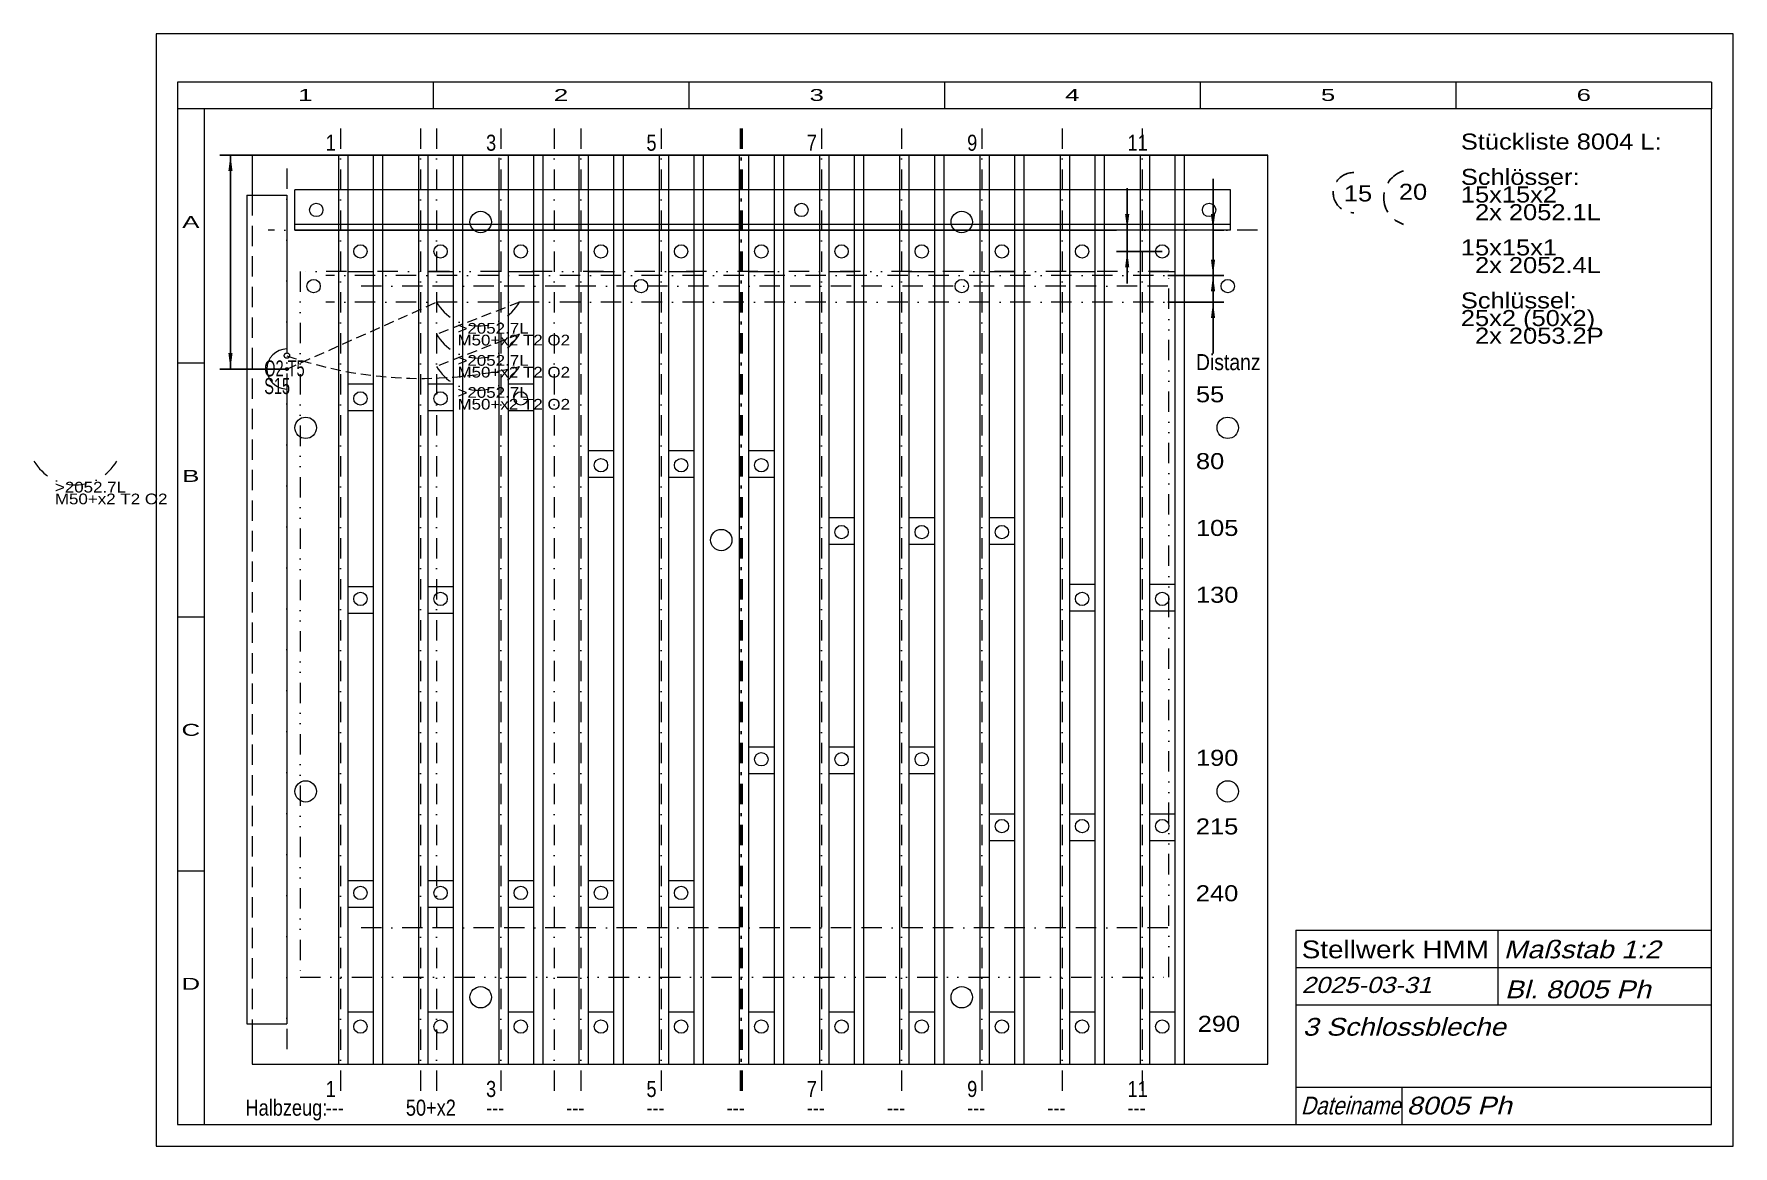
# Model space of a CAD drawing. Extents: x -44 to 592, y 2 to 418.
import ezdxf
from ezdxf.enums import TextEntityAlignment as Align

# ---------------------------------------------------------------- set-up
doc = ezdxf.new("R2010")
doc.units = 0
doc.header["$LTSCALE"] = 15.223975
for name, pattern in [('BORDER', [1.75, 0.5, -0.25, 0.5, -0.25, 0, -0.25]), ('DASHDOT', [1, 0.5, -0.25, 0, -0.25]), ('DASHED', [0.75, 0.5, -0.25]), ('DIVIDE', [1.25, 0.5, -0.25, 0, -0.25, 0, -0.25]), ('HIDDEN', [0.375, 0.25, -0.125]), ('PHANTOM', [2.5, 1.25, -0.25, 0.25, -0.25, 0.25, -0.25])]:
    doc.linetypes.add(name, pattern=pattern)
for name, color, linetype, lineweight in [('2052___ SCHLOSS MIT DORN L', 230, 'CONTINUOUS', 13), ('2913_1 AUFSPANNPLATTE', 7, 'CONTINUOUS', 18), ('8005_1L', 30, 'CONTINUOUS', 18), ('___ 8901_2P', 54, 'CONTINUOUS', 13), ('_TEMP', 7, 'CONTINUOUS', 50), ('BEMASSUNG', 7, 'CONTINUOUS', 25), ('BESCHRIFTUNG', 7, 'CONTINUOUS', 25), ('MASSGRENZEN', 172, 'CONTINUOUS', 25), ('MASSLINIEN', 172, 'CONTINUOUS', 25), ('MASSTEXTE', 212, 'CONTINUOUS', 25), ('MITTELLINIEN', 5, 'DASHDOT', 13), ('STANDARD', 7, 'CONTINUOUS', 0)]:
    doc.layers.add(name, color=color, linetype=linetype, lineweight=lineweight)
doc.styles.add('Arial', font='arial.ttf')

# ---------------------------------------------------------------- blocks, each defined once
blk = doc.blocks.new('D216381952')
at = {"layer": 'MASSGRENZEN'}
for points in [[(365.33, 344.67), (364.55, 350.61), (366.11, 350.61)], [(365.33, 336.67), (366.11, 330.72), (364.55, 330.72)]]:
    blk.add_solid(points, dxfattribs=at)
at = {"layer": 'MASSLINIEN', "color": 172}
for p, q in [((365.33, 344.67), (365.33, 360.27)), ((53.95, 344.67), (361.33, 344.67)), ((365.33, 336.67), (365.33, 344.67)), ((378.45, 336.67), (361.33, 336.67)), ((365.33, 336.67), (365.33, 324.68))]:
    blk.add_line(p, q, dxfattribs=at)
blk = doc.blocks.new('D216381696')
at = {"layer": 'MASSGRENZEN'}
for points in [[(29.83, 372.67), (30.61, 366.72), (29.05, 366.72)], [(29.83, 292.67), (29.05, 298.61), (30.61, 298.61)]]:
    blk.add_solid(points, dxfattribs=at)
at = {"layer": 'MASSLINIEN', "color": 172}
for p, q in [((417.95, 372.67), (25.83, 372.67)), ((29.83, 292.67), (29.83, 372.67)), ((50.95, 292.67), (25.83, 292.67))]:
    blk.add_line(p, q, dxfattribs=at)
blk = doc.blocks.new('D216383232')
at = {"layer": 'MASSGRENZEN'}
for points in [[(397.44, 344.67), (396.66, 350.61), (398.23, 350.61)], [(397.44, 327.67), (398.23, 321.72), (396.66, 321.72)]]:
    blk.add_solid(points, dxfattribs=at)
at = {"layer": 'MASSLINIEN', "color": 172}
for p, q in [((397.44, 344.67), (397.44, 363.8)), ((397.44, 344.67), (397.44, 327.67)), ((397.44, 344.67), (401.44, 344.67)), ((380.5, 327.67), (401.44, 327.67)), ((397.44, 327.67), (397.44, 315.68))]:
    blk.add_line(p, q, dxfattribs=at)
blk = doc.blocks.new('D213234944')
at = {"layer": 'MASSGRENZEN'}
for points in [[(397.44, 327.67), (396.66, 333.61), (398.23, 333.61)], [(397.44, 317.67), (398.23, 311.72), (396.66, 311.72)]]:
    blk.add_solid(points, dxfattribs=at)
at = {"layer": 'MASSLINIEN', "color": 172}
for p, q in [((397.44, 327.67), (397.44, 339.65)), ((380.5, 327.67), (401.44, 327.67)), ((397.44, 327.67), (397.44, 317.67)), ((380.5, 317.67), (401.44, 317.67)), ((397.44, 317.67), (397.44, 298.53))]:
    blk.add_line(p, q, dxfattribs=at)

msp = doc.modelspace()

# ---------------------------------------------------------------- linework, layer by layer
at = {"layer": '2052___ SCHLOSS MIT DORN L', "linetype": 'DASHDOT'}
msp.add_arc((-28.18, 267.3), 17.95, 210.28068, 329.71932, dxfattribs=at)
at = {"layer": '2913_1 AUFSPANNPLATTE', "color": 8}
for p, q in [((417.95, 372.67), (37.95, 372.67)), ((37.95, 372.67), (37.95, 357.67)), ((70.2, 372.67), (70.2, 32.67)), ((73.7, 372.67), (73.7, 32.67)), ((83.2, 372.67), (83.2, 32.67)), ((86.7, 372.67), (86.7, 32.67)), ((100.2, 372.67), (100.2, 32.67)), ((103.7, 372.67), (103.7, 32.67)), ((113.2, 372.67), (113.2, 32.67)), ((116.7, 372.67), (116.7, 32.67)), ((130.2, 371.67), (130.2, 32.67)), ((133.7, 372.67), (133.7, 32.67)), ((143.2, 372.67), (143.2, 32.67)), ((146.7, 372.67), (146.7, 32.67)), ((160.2, 372.67), (160.2, 32.67)), ((163.7, 372.67), (163.7, 32.67)), ((173.2, 372.67), (173.2, 32.67)), ((176.7, 372.67), (176.7, 32.67)), ((190.2, 372.67), (190.2, 32.67)), ((193.7, 372.67), (193.7, 32.67)), ((203.2, 372.67), (203.2, 32.67)), ((206.7, 372.67), (206.7, 32.67)), ((220.2, 372.67), (220.2, 32.67)), ((223.7, 372.67), (223.7, 32.67)), ((233.2, 372.67), (233.2, 32.67)), ((236.7, 372.67), (236.7, 32.67)), ((250.2, 372.67), (250.2, 32.67)), ((253.7, 372.67), (253.7, 32.67)), ((263.2, 372.67), (263.2, 32.67)), ((266.7, 372.67), (266.7, 32.67)), ((280.2, 372.67), (280.2, 32.67)), ((283.7, 372.67), (283.7, 32.67)), ((293.2, 372.67), (293.2, 32.67)), ((296.7, 372.67), (296.7, 32.67)), ((310.2, 372.67), (310.2, 32.67)), ((313.7, 372.67), (313.7, 32.67)), ((323.2, 372.67), (323.2, 32.67)), ((326.7, 372.67), (326.7, 32.67)), ((340.2, 372.67), (340.2, 32.67)), ((343.7, 372.67), (343.7, 32.67)), ((353.2, 372.67), (353.2, 32.67)), ((356.7, 372.67), (356.7, 32.67)), ((370.2, 372.67), (370.2, 32.67)), ((373.7, 372.67), (373.7, 32.67)), ((383.2, 372.67), (383.2, 32.67)), ((386.7, 372.67), (386.7, 32.67)), ((417.95, 32.67), (417.95, 372.67)), ((35.95, 357.67), (35.95, 47.67)), ((35.95, 357.67), (50.95, 357.67)), ((50.95, 357.67), (50.95, 300.17)), ((403.95, 359.67), (53.95, 359.67)), ((53.95, 344.67), (53.95, 359.67)), ((403.95, 344.67), (403.95, 359.67)), ((403.95, 346.67), (53.95, 346.67)), ((403.95, 344.67), (53.95, 344.67)), ((73.7, 329.17), (83.2, 329.17)), ((103.7, 329.17), (113.2, 329.17)), ((133.7, 329.17), (143.2, 329.17)), ((163.7, 329.17), (173.2, 329.17)), ((193.7, 329.17), (203.2, 329.17)), ((223.7, 329.17), (233.2, 329.17)), ((253.7, 329.17), (263.2, 329.17)), ((283.7, 329.17), (293.2, 329.17)), ((313.7, 329.17), (323.2, 329.17)), ((343.7, 329.17), (353.2, 329.17)), ((373.7, 329.17), (383.2, 329.17)), ((73.7, 287.17), (83.2, 287.17)), ((103.7, 287.17), (113.2, 287.17)), ((133.7, 287.17), (143.2, 287.17)), ((50.95, 285.17), (50.95, 47.67)), ((73.7, 277.17), (83.2, 277.17)), ((103.7, 277.17), (113.2, 277.17)), ((133.7, 277.17), (143.2, 277.17)), ((163.7, 262.17), (173.2, 262.17)), ((193.7, 262.17), (203.2, 262.17)), ((223.7, 262.17), (233.2, 262.17)), ((163.7, 252.17), (173.2, 252.17)), ((193.7, 252.17), (203.2, 252.17)), ((223.7, 252.17), (233.2, 252.17)), ((253.7, 237.17), (263.2, 237.17)), ((283.7, 237.17), (293.2, 237.17)), ((313.7, 237.17), (323.2, 237.17)), ((253.7, 227.17), (263.2, 227.17)), ((283.7, 227.17), (293.2, 227.17)), ((313.7, 227.17), (323.2, 227.17)), ((83.2, 211.17), (73.7, 211.17)), ((113.2, 211.17), (103.7, 211.17)), ((343.7, 212.17), (353.2, 212.17)), ((373.7, 212.17), (383.2, 212.17)), ((83.2, 201.17), (73.7, 201.17)), ((113.2, 201.17), (103.7, 201.17)), ((343.7, 202.17), (353.2, 202.17)), ((373.7, 202.17), (383.2, 202.17)), ((233.2, 151.17), (223.7, 151.17)), ((263.2, 151.17), (253.7, 151.17)), ((293.2, 151.17), (283.7, 151.17)), ((233.2, 141.17), (223.7, 141.17)), ((263.2, 141.17), (253.7, 141.17)), ((293.2, 141.17), (283.7, 141.17)), ((323.2, 126.17), (313.7, 126.17)), ((353.2, 126.17), (343.7, 126.17)), ((383.2, 126.17), (373.7, 126.17)), ((323.2, 116.17), (313.7, 116.17)), ((353.2, 116.17), (343.7, 116.17)), ((383.2, 116.17), (373.7, 116.17)), ((83.2, 101.17), (73.7, 101.17)), ((113.2, 101.17), (103.7, 101.17)), ((143.2, 101.17), (133.7, 101.17)), ((173.2, 101.17), (163.7, 101.17)), ((203.2, 101.17), (193.7, 101.17)), ((83.2, 91.17), (73.7, 91.17)), ((113.2, 91.17), (103.7, 91.17)), ((143.2, 91.17), (133.7, 91.17)), ((173.2, 91.17), (163.7, 91.17)), ((203.2, 91.17), (193.7, 91.17)), ((73.7, 52.17), (83.2, 52.17)), ((103.7, 52.17), (113.2, 52.17)), ((133.7, 52.17), (143.2, 52.17)), ((163.7, 52.17), (173.2, 52.17)), ((193.7, 52.17), (203.2, 52.17)), ((223.7, 52.17), (233.2, 52.17)), ((253.7, 52.17), (263.2, 52.17)), ((283.7, 52.17), (293.2, 52.17)), ((313.7, 52.17), (323.2, 52.17)), ((343.7, 52.17), (353.2, 52.17)), ((373.7, 52.17), (383.2, 52.17)), ((35.95, 47.67), (50.95, 47.67)), ((37.95, 47.67), (37.95, 32.67)), ((37.95, 32.67), (417.95, 32.67))]:
    msp.add_line(p, q, dxfattribs=at)
at = {"layer": '2913_1 AUFSPANNPLATTE', "color": 8, "linetype": 'DASHED'}
msp.add_line((37.95, 357.67), (37.95, 47.67), dxfattribs=at)
at = {"layer": '2913_1 AUFSPANNPLATTE', "color": 8, "linetype": 'BORDER'}
for p, q in [((380.5, 323.67), (75.5, 323.67)), ((380.5, 83.67), (75.5, 83.67))]:
    msp.add_line(p, q, dxfattribs=at)
at = {"layer": '2913_1 AUFSPANNPLATTE', "color": 8}
for centre, radius in [((61.95, 352.17), 2.5), ((123.45, 347.67), 4), ((243.45, 352.17), 2.5), ((303.45, 347.67), 4), ((395.95, 352.17), 2.5), ((78.45, 336.67), 2.5), ((108.45, 336.67), 2.5), ((138.45, 336.67), 2.5), ((168.45, 336.67), 2.5), ((198.45, 336.67), 2.5), ((228.45, 336.67), 2.5), ((258.45, 336.67), 2.5), ((288.45, 336.67), 2.5), ((318.45, 336.67), 2.5), ((348.45, 336.67), 2.5), ((378.45, 336.67), 2.5), ((60.95, 323.67), 2.5), ((183.45, 323.67), 2.5), ((303.45, 323.67), 2.5), ((402.95, 323.67), 2.5), ((78.45, 281.67), 2.5), ((108.45, 281.67), 2.5), ((138.45, 281.67), 2.5), ((57.97, 270.67), 4), ((402.95, 270.67), 4), ((168.45, 256.67), 2.5), ((198.45, 256.67), 2.5), ((228.45, 256.67), 2.5), ((213.45, 228.67), 4), ((258.45, 231.67), 2.5), ((288.45, 231.67), 2.5), ((318.45, 231.67), 2.5), ((78.45, 206.67), 2.5), ((108.45, 206.67), 2.5), ((348.45, 206.67), 2.5), ((378.45, 206.67), 2.5), ((228.45, 146.67), 2.5), ((258.45, 146.67), 2.5), ((288.45, 146.67), 2.5), ((57.97, 134.67), 4), ((402.95, 134.67), 4), ((318.45, 121.67), 2.5), ((348.45, 121.67), 2.5), ((378.45, 121.67), 2.5), ((78.45, 96.67), 2.5), ((108.45, 96.67), 2.5), ((138.45, 96.67), 2.5), ((168.45, 96.67), 2.5), ((198.45, 96.67), 2.5), ((123.45, 57.67), 4), ((303.45, 57.67), 4), ((78.45, 46.67), 2.5), ((108.45, 46.67), 2.5), ((138.45, 46.67), 2.5), ((168.45, 46.67), 2.5), ((198.45, 46.67), 2.5), ((228.45, 46.67), 2.5), ((258.45, 46.67), 2.5), ((288.45, 46.67), 2.5), ((318.45, 46.67), 2.5), ((348.45, 46.67), 2.5), ((378.45, 46.67), 2.5)]:
    msp.add_circle(centre, radius, dxfattribs=at)
msp.add_arc((50.95, 292.67), 7.5, 90, 270, dxfattribs=at)
at = {"layer": '8005_1L', "linetype": 'HIDDEN'}
for p, q in [((50.95, 292.67), (106.95, 317.67)), ((137.95, 317.67), (106.95, 305.67)), ((137.95, 305.67), (106.95, 293.67))]:
    msp.add_line(p, q, dxfattribs=at)
at = {"layer": '8005_1L', "linetype": 'PHANTOM'}
for centre, radius in [((50.95, 297.67), 1), ((50.95, 292.67), 0.5)]:
    msp.add_circle(centre, radius, dxfattribs=at)
at = {"layer": '8005_1L', "linetype": 'DASHDOT'}
for centre in [(122.45, 326.72), (122.45, 314.72), (122.45, 302.72)]:
    msp.add_arc(centre, 17.95, 210.28068, 329.71932, dxfattribs=at)
at = {"layer": '8005_1L', "linetype": 'HIDDEN'}
msp.add_arc((101.18, 441.97), 152.8, 250.80947, 283.92566, dxfattribs=at)
at = {"layer": '___ 8901_2P', "linetype": 'DIVIDE', "lineweight": 20}
for p, q in [((380.95, 329.17), (55.95, 329.17)), ((55.95, 329.17), (55.95, 65.17)), ((380.95, 65.17), (380.95, 329.17)), ((55.95, 65.17), (380.95, 65.17))]:
    msp.add_line(p, q, dxfattribs=at)
at = {"layer": '_TEMP', "lineweight": 0}
for p, q in [((428.44, 82.8), (583.83, 82.8)), ((428.44, 82.8), (428.44, 10)), ((504.04, 82.8), (504.04, 54.8)), ((428.44, 68.8), (583.83, 68.8)), ((428.44, 54.8), (583.83, 54.8)), ((428.44, 24), (583.83, 24)), ((468.04, 24), (468.04, 10))]:
    msp.add_line(p, q, dxfattribs=at)
at = {"layer": 'BESCHRIFTUNG', "linetype": 'DASHED'}
for centre, radius, start, end in [((449.92, 358.63), 7.5, 88.30685, 271.69315), ((471.78, 356.79), 10.45, 106.9107, 253.0893)]:
    msp.add_arc(centre, radius, start, end, dxfattribs=at)
at = {"layer": 'MITTELLINIEN'}
for p, q in [((70.95, 382.66), (70.95, 22.66)), ((100.95, 382.66), (100.95, 22.66)), ((130.95, 382.66), (130.95, 22.66)), ((160.95, 382.66), (160.95, 22.66)), ((190.95, 382.66), (190.95, 22.66)), ((250.95, 382.66), (250.95, 22.66)), ((280.95, 382.66), (280.95, 22.66)), ((310.95, 382.66), (310.95, 22.66)), ((340.95, 382.66), (340.95, 22.66)), ((370.95, 382.66), (370.95, 22.66)), ((50.95, 367.67), (50.95, 37.67)), ((414.04, 344.67), (43.89, 344.67)), ((390.5, 327.67), (65.5, 327.67)), ((390.5, 327.67), (65.5, 327.67)), ((390.5, 317.67), (65.5, 317.67)), ((390.5, 317.67), (65.5, 317.67))]:
    msp.add_line(p, q, dxfattribs=at)
at = {"layer": 'MITTELLINIEN', "color": 94}
msp.add_line((106.95, 382.66), (106.95, 22.66), dxfattribs=at)
at = {"layer": 'MITTELLINIEN', "color": 230}
msp.add_line((150.95, 382.66), (150.95, 22.66), dxfattribs=at)
at = {"layer": 'MITTELLINIEN', "color": 154, "lineweight": 50}
msp.add_line((220.95, 382.66), (220.95, 22.66), dxfattribs=at)
at = {"layer": 'STANDARD'}
for p, q in [((592, 418), (2, 418)), ((2, 418), (2, 2)), ((592, 2), (592, 418)), ((584, 400), (10, 400)), ((10, 400), (10, 390)), ((105.67, 400), (105.67, 390)), ((201.33, 400), (201.33, 390)), ((297, 400), (297, 390)), ((392.67, 400), (392.67, 390)), ((488.33, 400), (488.33, 390)), ((584, 400), (584, 390)), ((10, 390), (10, 10)), ((20, 390), (10, 390)), ((20, 390), (20, 10)), ((584, 390), (20, 390)), ((584, 10), (584, 390)), ((10, 295), (20, 295)), ((10, 200), (20, 200)), ((10, 105), (20, 105)), ((10, 10), (20, 10)), ((20, 10), (584, 10)), ((2, 2), (592, 2))]:
    msp.add_line(p, q, dxfattribs=at)

# ---------------------------------------------------------------- block references
at = {"layer": 'BEMASSUNG'}
for name in ['D216381696', 'D216383232', 'D216381952', 'D213234944']:
    msp.add_blockref(name, (0, 0), dxfattribs=at)

# ---------------------------------------------------------------- texts
at = {"layer": '2052___ SCHLOSS MIT DORN L', "insert": (-35.86, 250.47), "char_height": 4, "attachment_point": 1, "line_spacing_factor": 0.66, "style": 'Arial'}
msp.add_mtext('\\W1.135145;>2052.7L\\PM50+x2 T2 O2', dxfattribs=at)
at = {"layer": '8005_1L', "char_height": 4, "attachment_point": 1, "line_spacing_factor": 0.66, "style": 'Arial'}
for insert in [(114.76, 309.89), (114.76, 297.89), (114.76, 285.89)]:
    msp.add_mtext('\\W1.135145;>2052.7L\\PM50+x2 T2 O2', dxfattribs=dict(at, insert=insert))
at = {"layer": '8005_1L', "linetype": 'PHANTOM', "insert": (42.47, 283.22), "char_height": 6, "attachment_point": 7, "line_spacing_factor": 0.66, "style": 'Arial'}
msp.add_mtext('\\W0.648579;O2 T5\\PS15', dxfattribs=at)
at = {"layer": 'BESCHRIFTUNG', "style": 'Arial'}
for s, width, p in [('1', 0.810869, (65.46, 374.32)), ('3', 0.810869, (125.46, 374.32)), ('5', 0.810869, (185.46, 374.32)), ('7', 0.810869, (245.46, 374.32)), ('9', 0.810869, (305.46, 374.32)), ('11', 0.810869, (365.46, 374.32)), ('15', 1.135145, (446.41, 355.35)), ('20', 1.135145, (466.99, 355.97)), ('Distanz', 0.864833, (391.06, 292.25)), ('55', 1.135145, (391.06, 280.22)), ('80', 1.135145, (391.06, 255.22)), ('105', 1.135145, (391.06, 230.22)), ('130', 1.135145, (391.06, 205.22)), ('190', 1.135145, (391.06, 144.23)), ('215', 1.135145, (391.03, 118.56)), ('240', 1.135145, (391.03, 93.55)), ('290', 1.135145, (391.71, 44.71)), ('1', 0.810869, (65.46, 20.34)), ('3', 0.810869, (125.46, 20.34)), ('5', 0.810869, (185.46, 20.34)), ('7', 0.810869, (245.46, 20.34)), ('9', 0.810869, (305.46, 20.34)), ('11', 0.810869, (365.46, 20.34)), ('Halbzeug:', 0.810868, (35.46, 13.34)), ('50+x2', 0.810832, (95.46, 13.34)), ('---', 0.810862, (65.46, 13.34)), ('---', 0.810862, (125.46, 13.34)), ('---', 0.810862, (155.46, 13.34)), ('---', 0.810862, (185.46, 13.34)), ('---', 0.810862, (215.46, 13.34)), ('---', 0.810862, (245.46, 13.34)), ('---', 0.810862, (275.46, 13.34)), ('---', 0.810862, (305.46, 13.34)), ('---', 0.810862, (335.46, 13.34)), ('---', 0.810862, (365.46, 13.34))]:
    msp.add_text(s, height=6, dxfattribs=dict(at, width=width)).set_placement(p)
at = {"layer": 'BESCHRIFTUNG', "style": 'Arial', "width": 1.121619}
msp.add_text('Stellwerk HMM', height=6.65, dxfattribs=at).set_placement((430.63, 78.88), align=Align.TOP_LEFT)
at = {"layer": 'BESCHRIFTUNG', "style": 'Arial', "oblique": 15}
for s, height, width, p in [('Maßstab 1:2', 6.65, 1.134934, (506.23, 78.88)), ('2025-03-31', 6, 1.135137, (430.63, 65.25)), ('Bl. 8005 Ph', 6.65, 1.134935, (506.67, 63.92)), ('3 Schlossbleche', 6.65, 1.121614, (431.07, 49.92)), ('Dateiname', 6.65, 0.829024, (430.3, 20.45)), ('8005 Ph', 6.65, 1.135098, (469.9, 20.45))]:
    msp.add_text(s, height=height, dxfattribs=dict(at, width=width)).set_placement(p, align=Align.TOP_LEFT)
at = {"layer": 'BESCHRIFTUNG', "insert": (490.18, 380.75), "char_height": 6, "attachment_point": 1, "line_spacing_factor": 0.66, "style": 'Arial'}
msp.add_mtext('\\W1.135063;Stückliste 8004 L:\\P\\PSchlösser:\\P15x15x2\\P  2x 2052.1L\\P\\P15x15x1\\P  2x 2052.4L\\P\\PSchlüssel:\\P25x2 (50x2)\\P  2x 2053.2P\\P', dxfattribs=at)
at = {"layer": 'STANDARD', "style": 'Arial'}
for s, width, p in [('1', 1.547923, (57.83, 392.95)), ('2', 1.547922, (153.5, 392.95)), ('3', 1.547923, (249.17, 392.95)), ('4', 1.547923, (344.83, 392.95)), ('5', 1.547922, (440.5, 392.95)), ('6', 1.547923, (536.17, 392.95)), ('A', 1.547987, (15, 345.45)), ('B', 1.547987, (15, 250.45)), ('C', 1.548103, (15, 155.45)), ('D', 1.548104, (15, 60.45))]:
    msp.add_text(s, height=4.46, dxfattribs=dict(at, width=width)).set_placement(p, align=Align.CENTER)

doc.saveas('drawing.dxf')
